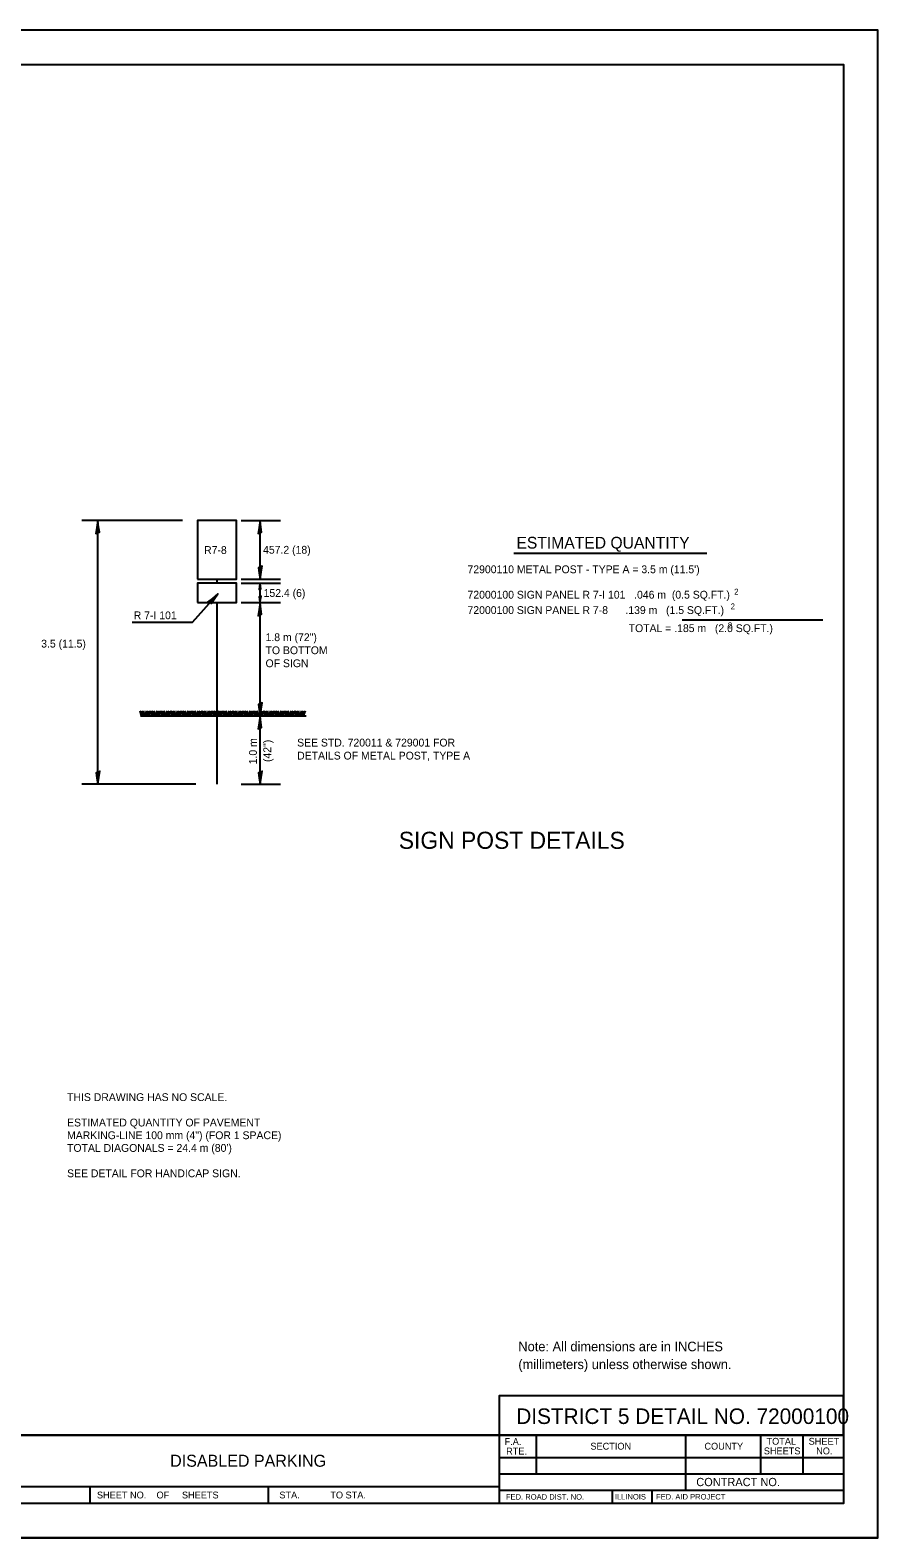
# Model space of a CAD drawing. Extents: x 48193 to 48873, y 58503 to 58955.
# Drawn here: x 48625.3 to 48872.8, y 58515.3 to 58955.3 of the extents above; entities that cross this region are included whole.
import ezdxf

# ---------------------------------------------------------------- set-up
doc = ezdxf.new("R2010")
doc.units = 0
for name, color, linetype in [('Alignment_EX_50 Centerline', 7, 'Continuous'), ('Level 14', 7, 'Continuous'), ('Level 62', 7, 'Continuous'), ('Sheets_50 Reference Boundary', 7, 'Continuous'), ('Sheets_General Details', 7, 'Continuous'), ('Sheets_Printer Plotting Border', 7, 'Continuous'), ('Topo_Utilities', 7, 'Continuous'), ('Utilities_EX_Notes', 7, 'Continuous')]:
    doc.layers.add(name, color=color, linetype=linetype)

msp = doc.modelspace()

# ---------------------------------------------------------------- linework, layer by layer
at = {"layer": 'Alignment_EX_50 Centerline'}
for p, q in [((48657.8, 58755.18), (48657.4, 58756.6)), ((48658.32, 58755.18), (48657.91, 58756.6)), ((48658.83, 58755.18), (48658.42, 58756.6)), ((48658.83, 58755.18), (48659.37, 58756.6)), ((48659.35, 58755.18), (48659.89, 58756.6)), ((48659.88, 58755.18), (48660.42, 58756.6)), ((48660.82, 58755.18), (48660.42, 58756.6)), ((48661.34, 58755.18), (48660.93, 58756.6)), ((48661.85, 58755.18), (48661.44, 58756.6)), ((48661.85, 58755.18), (48662.38, 58756.6)), ((48662.37, 58755.18), (48662.91, 58756.6)), ((48662.9, 58755.18), (48663.44, 58756.6)), ((48663.84, 58755.18), (48663.44, 58756.6)), ((48664.35, 58755.18), (48663.95, 58756.6)), ((48664.86, 58755.18), (48664.46, 58756.6)), ((48664.86, 58755.18), (48665.4, 58756.6)), ((48665.39, 58755.18), (48665.93, 58756.6)), ((48665.92, 58755.18), (48666.46, 58756.6)), ((48666.86, 58755.18), (48666.46, 58756.6)), ((48667.37, 58755.18), (48666.97, 58756.6)), ((48667.88, 58755.18), (48667.48, 58756.6)), ((48667.88, 58755.18), (48668.42, 58756.6)), ((48668.41, 58755.18), (48668.95, 58756.6)), ((48668.93, 58755.18), (48669.47, 58756.6)), ((48669.88, 58755.18), (48669.47, 58756.6)), ((48670.39, 58755.18), (48669.99, 58756.6)), ((48670.9, 58755.18), (48670.5, 58756.6)), ((48670.9, 58755.18), (48671.44, 58756.6)), ((48671.43, 58755.18), (48671.97, 58756.6)), ((48671.95, 58755.18), (48672.49, 58756.6)), ((48672.9, 58755.18), (48672.49, 58756.6)), ((48673.41, 58755.18), (48673, 58756.6)), ((48673.92, 58755.18), (48673.51, 58756.6)), ((48673.92, 58755.18), (48674.46, 58756.6)), ((48674.45, 58755.18), (48674.98, 58756.6)), ((48674.97, 58755.18), (48675.51, 58756.6)), ((48675.92, 58755.18), (48675.51, 58756.6)), ((48676.43, 58755.18), (48676.02, 58756.6)), ((48676.94, 58755.18), (48676.53, 58756.6)), ((48676.94, 58755.18), (48677.48, 58756.6)), ((48677.46, 58755.18), (48678, 58756.6)), ((48677.99, 58755.18), (48678.53, 58756.6)), ((48678.93, 58755.18), (48678.53, 58756.6)), ((48679.44, 58755.18), (48679.04, 58756.6)), ((48679.95, 58755.18), (48679.55, 58756.6)), ((48679.95, 58755.18), (48680.5, 58756.6)), ((48680.48, 58755.18), (48681.02, 58756.6)), ((48681.01, 58755.18), (48681.55, 58756.6)), ((48681.95, 58755.18), (48681.55, 58756.6)), ((48682.46, 58755.18), (48682.06, 58756.6)), ((48682.98, 58755.18), (48682.57, 58756.6)), ((48682.98, 58755.18), (48683.51, 58756.6)), ((48683.5, 58755.18), (48684.04, 58756.6)), ((48684.03, 58755.18), (48684.57, 58756.6)), ((48684.97, 58755.18), (48684.57, 58756.6)), ((48685.48, 58755.18), (48685.08, 58756.6)), ((48685.99, 58755.18), (48685.59, 58756.6)), ((48685.99, 58755.18), (48686.53, 58756.6)), ((48686.52, 58755.18), (48687.06, 58756.6)), ((48687.05, 58755.18), (48687.58, 58756.6)), ((48687.99, 58755.18), (48687.58, 58756.6)), ((48688.5, 58755.18), (48688.09, 58756.6)), ((48689.01, 58755.18), (48688.61, 58756.6)), ((48689.01, 58755.18), (48689.55, 58756.6)), ((48689.54, 58755.18), (48690.08, 58756.6)), ((48690.06, 58755.18), (48690.6, 58756.6)), ((48691.01, 58755.18), (48690.6, 58756.6)), ((48691.52, 58755.18), (48691.11, 58756.6)), ((48692.03, 58755.18), (48691.63, 58756.6)), ((48692.03, 58755.18), (48692.57, 58756.6)), ((48692.55, 58755.18), (48693.1, 58756.6)), ((48693.08, 58755.18), (48693.62, 58756.6)), ((48694.02, 58755.18), (48693.62, 58756.6)), ((48694.53, 58755.18), (48694.13, 58756.6)), ((48695.05, 58755.18), (48694.64, 58756.6)), ((48695.05, 58755.18), (48695.59, 58756.6)), ((48695.57, 58755.18), (48696.11, 58756.6)), ((48696.1, 58755.18), (48696.64, 58756.6)), ((48697.04, 58755.18), (48696.64, 58756.6)), ((48697.56, 58755.18), (48697.15, 58756.6)), ((48698.07, 58755.18), (48697.66, 58756.6)), ((48698.07, 58755.18), (48698.6, 58756.6)), ((48698.59, 58755.18), (48699.13, 58756.6)), ((48699.12, 58755.18), (48699.66, 58756.6)), ((48700.06, 58755.18), (48699.66, 58756.6)), ((48700.57, 58755.18), (48700.17, 58756.6)), ((48701.08, 58755.18), (48700.68, 58756.6)), ((48701.08, 58755.18), (48701.62, 58756.6)), ((48701.61, 58755.18), (48702.15, 58756.6)), ((48702.14, 58755.18), (48702.67, 58756.6)), ((48703.08, 58755.18), (48702.67, 58756.6)), ((48703.59, 58755.18), (48703.19, 58756.6)), ((48704.1, 58755.18), (48703.7, 58756.6)), ((48704.1, 58755.18), (48704.64, 58756.6)), ((48704.63, 58755.18), (48705.17, 58756.6)), ((48705.15, 58755.18), (48705.69, 58756.6))]:
    msp.add_line(p, q, dxfattribs=at)
at = {"layer": 'Level 14'}
for p, q in [((48669.76, 58812.12), (48640.4, 58812.12)), ((48645.07, 58735.17), (48645.07, 58812.12)), ((48686.95, 58812.12), (48698.42, 58812.12)), ((48692.44, 58795.02), (48692.44, 58812.12)), ((48679.9, 58793.88), (48679.9, 58795.02)), ((48686.95, 58795.02), (48698.42, 58795.02)), ((48686.95, 58793.88), (48698.42, 58793.88)), ((48692.44, 58788.18), (48692.44, 58793.88)), ((48679.9, 58755.12), (48679.9, 58788.18)), ((48686.95, 58788.18), (48698.42, 58788.18)), ((48692.44, 58755.12), (48692.44, 58788.18)), ((48657.55, 58755.12), (48705.9, 58755.12)), ((48679.9, 58735.17), (48679.9, 58755.12)), ((48692.44, 58735.17), (48692.44, 58755.12)), ((48673.66, 58735.17), (48640.4, 58735.17)), ((48686.95, 58735.17), (48698.42, 58735.17))]:
    msp.add_line(p, q, dxfattribs=at)
for points in [[(48674.2, 58795.02), (48685.6, 58795.02), (48685.6, 58812.12), (48674.2, 58812.12)], [(48674.2, 58788.18), (48685.6, 58788.18), (48685.6, 58793.88), (48674.2, 58793.88)]]:
    msp.add_lwpolyline(points, close=True, dxfattribs=at)
at = {"layer": 'Level 62'}
for p, q in [((48766.53, 58802.6), (48822.87, 58802.6)), ((48672.75, 58782.52), (48680.12, 58790.77)), ((48655.14, 58782.52), (48672.75, 58782.52)), ((48815.69, 58783.21), (48856.7, 58783.21))]:
    msp.add_line(p, q, dxfattribs=at)
msp.add_lwpolyline([(48677.76, 58788.2), (48678.22, 58787.94), (48679.04, 58789.19), (48680.12, 58790.77), (48678.56, 58789.44), (48677.15, 58788.33), (48677.76, 58788.2), (48678.12, 58788.09), (48679.27, 58789.82), (48677.47, 58788.41), (48678.03, 58788.36), (48678.61, 58789.1), (48677.91, 58788.52)], dxfattribs=at)
at = {"layer": 'Sheets_50 Reference Boundary'}
msp.add_lwpolyline([(48232.79, 58945.25), (48862.79, 58945.25), (48862.79, 58545.26), (48232.79, 58545.26)], close=True, dxfattribs=at)
at = {"layer": 'Sheets_General Details'}
for p, q in [((48872.79, 58955.26), (48192.79, 58955.26)), ((48872.79, 58515.26), (48872.79, 58955.26)), ((48232.79, 58545.26), (48862.79, 58545.26)), ((48762.27, 58545.26), (48762.27, 58525.26)), ((48773.08, 58545.26), (48773.08, 58533.95)), ((48816.68, 58545.26), (48816.68, 58529.15)), ((48838.52, 58545.26), (48838.52, 58533.95)), ((48850.93, 58545.26), (48850.93, 58533.95)), ((48762.27, 58538.75), (48862.79, 58538.75)), ((48762.27, 58533.95), (48862.79, 58533.95)), ((48608.27, 58530.26), (48762.27, 58530.26)), ((48642.79, 58530.26), (48642.79, 58525.26)), ((48694.79, 58530.26), (48694.79, 58525.26)), ((48762.27, 58529.15), (48862.79, 58529.15)), ((48795.22, 58529.15), (48795.22, 58525.26)), ((48806.82, 58529.15), (48806.82, 58525.26)), ((48872.79, 58515.26), (48192.79, 58515.26))]:
    msp.add_line(p, q, dxfattribs=at)
for points in [[(48232.79, 58945.26), (48862.79, 58945.26), (48862.79, 58525.26), (48232.79, 58525.26)], [(48762.27, 58545.26), (48862.79, 58545.26), (48862.79, 58556.75), (48762.27, 58556.75)]]:
    msp.add_lwpolyline(points, close=True, dxfattribs=at)
at = {"layer": 'Sheets_Printer Plotting Border'}
msp.add_lwpolyline([(48192.79, 58515.26), (48872.79, 58515.26), (48872.79, 58955.26), (48192.79, 58955.26)], close=True, dxfattribs=at)
at = {"layer": 'Topo_Utilities'}
for points in [[(48645.02, 58808.63), (48645.54, 58808.75), (48645.32, 58810.22), (48645.07, 58812.12), (48644.79, 58810.09), (48644.48, 58808.32), (48645.02, 58808.63), (48645.36, 58808.79), (48645.07, 58810.84), (48644.67, 58808.6), (48645.12, 58808.93), (48645.06, 58809.87), (48644.92, 58808.96)], [(48692.39, 58808.63), (48692.91, 58808.75), (48692.68, 58810.22), (48692.44, 58812.12), (48692.16, 58810.09), (48691.85, 58808.32), (48692.39, 58808.63), (48692.73, 58808.79), (48692.43, 58810.84), (48692.04, 58808.6), (48692.48, 58808.93), (48692.42, 58809.87), (48692.28, 58808.96)], [(48692.49, 58798.51), (48691.97, 58798.39), (48692.19, 58796.92), (48692.44, 58795.02), (48692.72, 58797.04), (48693.03, 58798.82), (48692.49, 58798.51), (48692.14, 58798.35), (48692.44, 58796.29), (48692.84, 58798.54), (48692.39, 58798.21), (48692.45, 58797.27), (48692.59, 58798.18)], [(48692.41, 58792.13), (48692.67, 58792.19), (48692.56, 58792.93), (48692.44, 58793.88), (48692.3, 58792.87), (48692.14, 58791.98), (48692.41, 58792.13), (48692.58, 58792.21), (48692.43, 58793.24), (48692.24, 58792.12), (48692.46, 58792.28), (48692.43, 58792.75), (48692.36, 58792.3)], [(48692.46, 58789.92), (48692.2, 58789.86), (48692.31, 58789.13), (48692.44, 58788.18), (48692.58, 58789.19), (48692.73, 58790.08), (48692.46, 58789.92), (48692.29, 58789.84), (48692.44, 58788.82), (48692.64, 58789.94), (48692.41, 58789.77), (48692.45, 58789.3), (48692.51, 58789.76)], [(48692.39, 58784.69), (48692.91, 58784.81), (48692.68, 58786.28), (48692.44, 58788.18), (48692.16, 58786.15), (48691.85, 58784.38), (48692.39, 58784.69), (48692.73, 58784.85), (48692.43, 58786.9), (48692.04, 58784.66), (48692.48, 58784.99), (48692.42, 58785.93), (48692.28, 58785.02)], [(48692.49, 58758.61), (48691.97, 58758.49), (48692.19, 58757.02), (48692.44, 58755.12), (48692.72, 58757.14), (48693.03, 58758.92), (48692.49, 58758.61), (48692.14, 58758.45), (48692.44, 58756.39), (48692.84, 58758.64), (48692.39, 58758.31), (48692.45, 58757.37), (48692.59, 58758.28)], [(48692.39, 58751.63), (48692.91, 58751.75), (48692.68, 58753.22), (48692.44, 58755.12), (48692.16, 58753.09), (48691.85, 58751.32), (48692.39, 58751.63), (48692.73, 58751.79), (48692.43, 58753.84), (48692.04, 58751.6), (48692.48, 58751.93), (48692.42, 58752.87), (48692.28, 58751.96)], [(48645.12, 58738.66), (48644.6, 58738.54), (48644.83, 58737.07), (48645.07, 58735.17), (48645.35, 58737.19), (48645.66, 58738.97), (48645.12, 58738.66), (48644.78, 58738.5), (48645.07, 58736.44), (48645.47, 58738.69), (48645.03, 58738.36), (48645.09, 58737.42), (48645.22, 58738.33)], [(48692.49, 58738.66), (48691.97, 58738.54), (48692.19, 58737.07), (48692.44, 58735.17), (48692.72, 58737.19), (48693.03, 58738.97), (48692.49, 58738.66), (48692.14, 58738.5), (48692.44, 58736.44), (48692.84, 58738.69), (48692.39, 58738.36), (48692.45, 58737.42), (48692.59, 58738.33)]]:
    msp.add_lwpolyline(points, dxfattribs=at)

# ---------------------------------------------------------------- texts
at = {"layer": 'Level 14'}
for s, p in [('SEE STD. 720011 & 729001 FOR', (48703.27, 58746.2)), ('DETAILS OF METAL POST, TYPE A', (48703.27, 58742.4))]:
    msp.add_text(s, height=2.28, dxfattribs=at).set_placement(p)
at = {"layer": 'Level 62'}
for s, height, p in [('ESTIMATED QUANTITY', 3.42, (48767.28, 58803.97)), ("72900110 METAL POST - TYPE A = 3.5 m (11.5')", 2.28, (48753, 58796.77)), ('72000100 SIGN PANEL R 7-I 101   .046 m  (0.5 SQ.FT.)', 2.28, (48753, 58789.36)), ('2', 1.71, (48830.85, 58790.54)), ('R 7-I 101', 2.28, (48655.57, 58783.34)), ('72000100 SIGN PANEL R 7-8      .139 m   (1.5 SQ.FT.)', 2.28, (48753, 58784.87)), ('2', 1.71, (48829.81, 58786.23)), ('TOTAL = .185 m   (2.0 SQ.FT.)', 2.28, (48800.05, 58779.59)), ('2', 1.71, (48829, 58780.71)), ('SIGN POST DETAILS', 4.9875, (48732.95, 58716.34))]:
    msp.add_text(s, height=height, dxfattribs=at).set_placement(p)
for s, p in [('1.0 m', (48691.51, 58741)), ('(42")', (48695.69, 58741.67))]:
    msp.add_text(s, height=2.28, rotation=90, dxfattribs=at).set_placement(p)
at = {"layer": 'Sheets_General Details'}
for s, height, p in [('Note: All dimensions are in INCHES', 2.8003, (48767.84, 58569.71)), ('(millimeters) unless otherwise shown.', 2.8003, (48767.84, 58564.51)), ('DISTRICT 5 DETAIL NO. 72000100   ', 4.5381, (48767.24, 58548.49)), ('F.A.', 2, (48763.82, 58542.36)), ('SECTION', 2, (48788.88, 58541)), ('COUNTY', 2, (48822.16, 58541)), ('TOTAL', 2, (48840.29, 58542.43)), ('SHEET', 2, (48852.58, 58542.43)), ('DISABLED PARKING', 3.5, (48666.2, 58536.01)), ('RTE.', 2, (48764.28, 58539.56)), ('SHEETS', 2, (48839.5, 58539.63)), ('NO.', 2, (48854.78, 58539.63)), ('CONTRACT NO.      ', 2.4, (48819.78, 58530.35)), ('SHEET NO.    OF     SHEETS', 2, (48644.83, 58526.76)), ('STA.            TO STA.            ', 2, (48698.09, 58526.76)), ('FED. ROAD DIST. NO.  ', 1.6, (48764.21, 58526.41)), ('ILLINOIS', 1.6, (48796, 58526.45)), ('FED. AID PROJECT', 1.6, (48808.03, 58526.45))]:
    msp.add_text(s, height=height, dxfattribs=at).set_placement(p)
at = {"layer": 'Utilities_EX_Notes'}
for s, p in [('R7-8', (48676.11, 58802.4)), ('457.2 (18)', (48693.32, 58802.47)), ('152.4 (6)', (48693.48, 58789.86)), ('3.5 (11.5)', (48628.55, 58775.08)), ('TO BOTTOM', (48694.05, 58773.15)), ('1.8 m (72")', (48694.05, 58776.95)), ('OF SIGN', (48694.05, 58769.35)), ('THIS DRAWING HAS NO SCALE.', (48636.11, 58642.73)), ('ESTIMATED QUANTITY OF PAVEMENT', (48636.11, 58635.32)), ("TOTAL DIAGONALS = 24.4 m (80')", (48636.11, 58627.91)), ('MARKING-LINE 100 mm (4") (FOR 1 SPACE)', (48636.11, 58631.61)), ('SEE DETAIL FOR HANDICAP SIGN.', (48636.11, 58620.5))]:
    msp.add_text(s, height=2.28, dxfattribs=at).set_placement(p)

doc.saveas('drawing.dxf')
